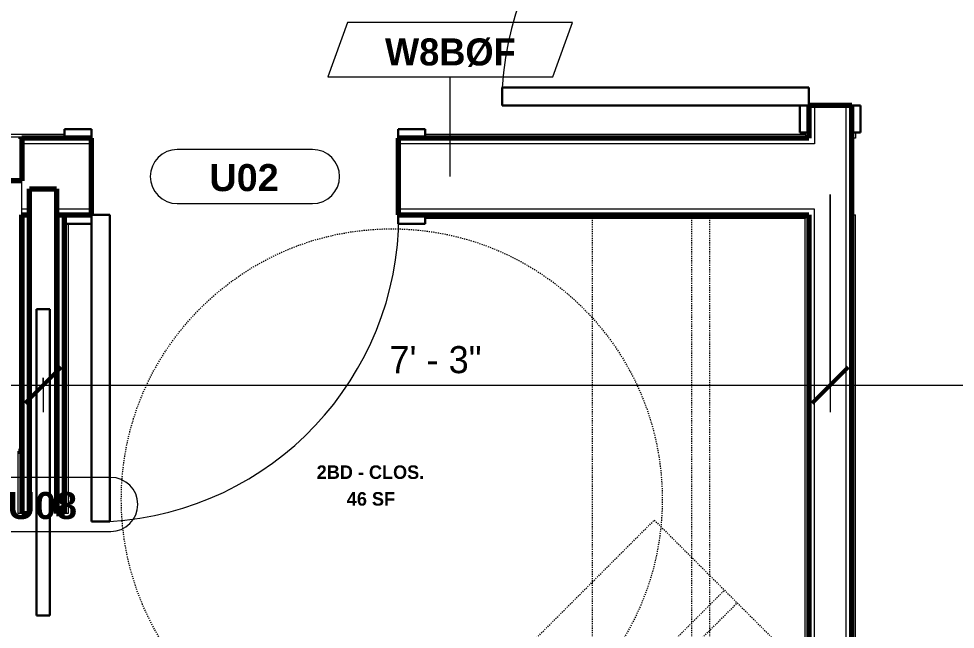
# Model space of a CAD drawing. Header units: inches. Extents: x 2071 to 4741, y -19 to 12114.
# Drawn here: x 2705.4 to 2809.3, y 11875.5 to 11943.2 of the extents above; entities that cross this region are included whole.
import ezdxf

# ---------------------------------------------------------------- set-up
doc = ezdxf.new("R2010")
doc.units = ezdxf.units.IN
doc.header["$MEASUREMENT"] = 0
doc.linetypes.add('Dash', pattern=[0.25, 0.125, -0.125])
for name, color, linetype, lineweight in [('A-ANNO-DIMS', 211, 'Continuous', 9), ('A-ANNO-DIMS-32', 211, 'Continuous', 9), ('A-AREA-IDEN', 2, 'Continuous', 9), ('A-DOOR', 31, 'Continuous', 18), ('A-DOOR-3', 31, 'Continuous', 9), ('A-DOOR-4', 31, 'Continuous', 30), ('A-DOOR-FRAM-3', 31, 'Continuous', 30), ('A-DOOR-IDEN', 31, 'Continuous', 9), ('A-GENM', 5, 'Continuous', 9), ('A-GENM-HDLN', 13, 'Dash', 9), ('A-WALL', 113, 'Continuous', 18), ('A-WALL-3', 113, 'Continuous', 70), ('A-WALL-IDEN', 211, 'Continuous', 9), ('I-WALL', 2, 'Continuous', 18), ('I-WALL-2', 2, 'Continuous', 70), ('Q-CASE', 31, 'Continuous', 9), ('Q-CASE-HDLN', 31, 'Dash', 9)]:
    doc.layers.add(name, color=color, linetype=linetype, lineweight=lineweight)
doc.styles.add('Arial_B', font='arialbd.ttf', dxfattribs={"height": 3})
doc.styles.add('Century Gothic', font='ufonts.com_century-gothic.ttf', dxfattribs={"height": 3})
doc.styles.add('Century Gothic_B', font='GOTHICB.TTF', dxfattribs={"height": 3})
doc.styles.add('Century Gothic_B_1', font='GOTHICB.TTF', dxfattribs={"height": 1.5})
doc.dimstyles.new('OD_1__HACK', dxfattribs={"dimscale": 12, "dimtxt": 3.132505, "dimasz": 0.333333, "dimexe": 0.25, "dimexo": 0.166667, "dimgap": 0.041667, "dimtad": 1, "dimdec": 0, "dimzin": 3, "dimdsep": 46, "dimlunit": 4, "dimtxsty": 'Century Gothic', "dimblk1": 'OBLIQUE', "dimblk2": 'OBLIQUE', "dimsah": 1, "dimcen": 0.09, "dimdle": 0.25, "dimazin": 0, "dimtfac": 1, "dimtdec": 4, "dimtix": 1, "dimtmove": 0, "dimatfit": 3, "dimfxl": 1, "dimtvp": 1, "dimtfill": 1, "dimfrac": 2, "dimtolj": 1, "dimtzin": 0, "dimarcsym": 2})

# ---------------------------------------------------------------- blocks, each defined once
blk = doc.blocks.new('Basic Wall _ INT - W4BØF - _5_8 GYP - 2X4 WOOD_BATT_ - 5_8 GYP_ - ___-2690281-1ST FLOOR - 2BD ADA TYPE A')
at = {"layer": 'A-WALL'}
for p, q in [((-2451.76, 11930.38), (-2515.95, 11930.38)), ((-2451.76, 11930.09), (-2515.95, 11930.09))]:
    blk.add_line(p, q, dxfattribs=at)
blk = doc.blocks.new('SWING - SINGLE - FLUSH - 2-10 x 6-8 - PRIVACY-3199420-1ST FLOOR - 2BD ADA TYPE A')
at = {"layer": 'A-DOOR-3'}
blk.add_arc((17, 4.25), 34.07, 93.3657, 180, dxfattribs=at)
at = {"layer": 'A-DOOR-4'}
for p, q in [((15, 4.25), (15, 38.26)), ((17, 38.26), (15, 38.26)), ((17, 4.25), (17, 38.26)), ((17, 4.25), (15, 4.25))]:
    blk.add_line(p, q, dxfattribs=at)
at = {"layer": 'A-DOOR-FRAM-3'}
for p, q in [((-17, 5.25), (-20, 5.25)), ((-20, 5.25), (-20, 4.25)), ((-17, 4.25), (-17, 5.25)), ((20, 5.25), (17, 5.25)), ((17, 5.25), (17, 4.25)), ((20, 4.25), (20, 5.25)), ((-20, 4.25), (-17, 4.25)), ((17, 4.25), (20, 4.25)), ((-17, -4.25), (-20, -4.25)), ((-20, -4.25), (-20, -5.25)), ((-17, -5.25), (-17, -4.25)), ((20, -4.25), (17, -4.25)), ((17, -4.25), (17, -5.25)), ((20, -5.25), (20, -4.25)), ((-20, -5.25), (-17, -5.25)), ((17, -5.25), (20, -5.25))]:
    blk.add_line(p, q, dxfattribs=at)
blk = doc.blocks.new('Basic Wall _ INT - W4BØF - _5_8 GYP - 2X4 WOOD_BATT_ - 5_8 GYP_ - ___-2690285-1ST FLOOR - 2BD ADA TYPE A')
at = {"layer": 'A-WALL'}
for p, q in [((-2451.99, 11895.25), (-2451.99, 11888.34)), ((-2451.7, 11895.25), (-2451.7, 11888.34)), ((-2451.7, 11888.34), (-2451.99, 11888.34)), ((-2451.62, 11888.34), (-2451.7, 11888.34)), ((-2451.57, 11888.34), (-2451.62, 11888.34))]:
    blk.add_line(p, q, dxfattribs=at)
blk = doc.blocks.new('Basic Wall _ INT - W4BØF - _5_8 GYP - 2X4 WOOD_BATT_ - 5_8 GYP_ - ___-2690286-1ST FLOOR - 2BD ADA TYPE A')
at = {"layer": 'A-WALL'}
for p, q in [((-2446.7, 11888.34), (-2446.7, 11920.46)), ((-2446.41, 11920.46), (-2446.41, 11888.34)), ((-2446.78, 11888.34), (-2446.82, 11888.34)), ((-2446.7, 11888.34), (-2446.78, 11888.34)), ((-2446.41, 11888.34), (-2446.7, 11888.34)), ((-2446.82, 11854.34), (-2446.78, 11854.34)), ((-2446.78, 11854.34), (-2446.7, 11854.34)), ((-2446.7, 11853.04), (-2446.7, 11854.34)), ((-2446.7, 11854.34), (-2446.41, 11854.34)), ((-2446.41, 11854.34), (-2446.41, 11853.16))]:
    blk.add_line(p, q, dxfattribs=at)
at = {"layer": 'A-WALL', "flags": 128}
for points in [[(-2446.7, 11853.04), (-2446.7, 11853.04), (-2446.71, 11853.04), (-2446.72, 11853.03), (-2446.74, 11853.02), (-2446.76, 11853.01), (-2446.78, 11853.01)], [(-2446.41, 11853.16), (-2446.53, 11853.11), (-2446.62, 11853.07), (-2446.68, 11853.05), (-2446.7, 11853.04)]]:
    blk.add_lwpolyline(points, dxfattribs=at)
blk = doc.blocks.new('POCKET - FLUSH - 2-10 x 6-8-2882530-1ST FLOOR - 2BD ADA TYPE A')
at = {"layer": 'A-DOOR-4'}
for p, q in [((-39.67, -0.75), (-39.67, 0.75)), ((-39.67, 0.75), (-5.67, 0.75)), ((-5.67, 0.75), (-5.67, -0.75)), ((-5.67, -0.75), (-39.67, -0.75))]:
    blk.add_line(p, q, dxfattribs=at)
blk = doc.blocks.new('SWING - SINGLE - FLUSH - 2-10 x 6-8 - PRIVACY-3199405-1ST FLOOR - 2BD ADA TYPE A')
at = {"layer": 'A-DOOR-3'}
blk.add_arc((17, -2.38), 34.07, 180, 266.6343, dxfattribs=at)
at = {"layer": 'A-DOOR-4'}
for p, q in [((15, -2.38), (15, -36.38)), ((17, -2.38), (15, -2.38)), ((17, -2.38), (17, -36.38)), ((17, -36.38), (15, -36.38))]:
    blk.add_line(p, q, dxfattribs=at)
at = {"layer": 'A-DOOR-FRAM-3'}
for p, q in [((-20, 2.37), (-20, 3.37)), ((-20, 3.37), (-17, 3.37)), ((-17, 3.37), (-17, 2.37)), ((17, 2.37), (17, 3.37)), ((17, 3.37), (20, 3.37)), ((20, 3.37), (20, 2.37)), ((-17, 2.37), (-20, 2.37)), ((20, 2.37), (17, 2.37)), ((-20, -2.38), (-17, -2.38)), ((-20, -3.38), (-20, -2.38)), ((-17, -2.38), (-17, -3.38)), ((17, -2.38), (20, -2.38)), ((17, -3.38), (17, -2.38)), ((20, -2.38), (20, -3.38)), ((-17, -3.38), (-20, -3.38)), ((20, -3.38), (17, -3.38))]:
    blk.add_line(p, q, dxfattribs=at)
blk = doc.blocks.new('Basic Wall _ INT - W4BØF - _5_8 GYP - 2X4 WOOD_BATT_ - 5_8 GYP_ - ___-2690289-1ST FLOOR - 2BD ADA TYPE A')
at = {"layer": 'A-WALL'}
for p, q in [((-2359.48, 11929.96), (-2359.52, 11929.96)), ((-2359.4, 11929.96), (-2359.48, 11929.96)), ((-2359.4, 11929.96), (-2359.4, 11930.59)), ((-2359.11, 11929.96), (-2359.4, 11929.96)), ((-2359.11, 11930.59), (-2359.11, 11929.96))]:
    blk.add_line(p, q, dxfattribs=at)
blk = doc.blocks.new('Basic Wall _ INT - W4BØF - _5_8 GYP - 2X4 WOOD_BATT_ - 5_8 GYP_ - ___-2690290-1ST FLOOR - 2BD ADA TYPE A')
at = {"layer": 'A-WALL'}
for p, q in [((-2364.69, 11930.59), (-2364.69, 11930.38)), ((-2364.4, 11930.59), (-2364.4, 11930.09)), ((-2364.27, 11929.96), (-2364.32, 11930.01))]:
    blk.add_line(p, q, dxfattribs=at)
at = {"layer": 'A-WALL', "flags": 128}
for points in [[(-2364.4, 11930.09), (-2364.42, 11930.11), (-2364.48, 11930.17), (-2364.57, 11930.26), (-2364.69, 11930.38)], [(-2364.32, 11930.01), (-2364.34, 11930.03), (-2364.36, 11930.05), (-2364.37, 11930.06), (-2364.39, 11930.08), (-2364.4, 11930.09), (-2364.4, 11930.09)]]:
    blk.add_lwpolyline(points, dxfattribs=at)
blk = doc.blocks.new('OD_CW_Closet - OD_CW_Closet-2626868-1ST FLOOR - 2BD ADA TYPE A')
at = {"layer": 'Q-CASE-HDLN'}
for p, q in [((0.74, -24), (0.74, 0)), ((0.74, 0), (71.47, 0)), ((71.47, 0), (71.47, -24)), ((0.74, -11), (71.47, -11)), ((0.74, -13), (71.47, -13)), ((71.47, -24), (0.74, -24))]:
    blk.add_line(p, q, dxfattribs=at)
blk = doc.blocks.new('OD_CW_Closet - OD_CW_Closet-2662712-1ST FLOOR - 2BD ADA TYPE A')
at = {"layer": 'Q-CASE-HDLN'}
for p, q in [((0.74, -24), (0.74, 0)), ((0.74, 0), (51.66, 0)), ((51.66, 0), (51.66, -24)), ((0.74, -11), (51.66, -11)), ((0.74, -13), (51.66, -13)), ((51.66, -24), (0.74, -24))]:
    blk.add_line(p, q, dxfattribs=at)
blk = doc.blocks.new('Basic Wall _ INT - W4BØF - _5_8 GYP - 2X4 WOOD_BATT_ - 5_8 GYP_ - ___-2690293-1ST FLOOR - 2BD ADA TYPE A')
at = {"layer": 'A-WALL'}
for p, q in [((-2364.4, 11921.34), (-2364.4, 11869.97)), ((-2364.32, 11921.42), (-2364.27, 11921.46)), ((-2364.69, 11870.09), (-2364.69, 11921.05))]:
    blk.add_line(p, q, dxfattribs=at)
at = {"layer": 'A-WALL', "flags": 128}
for points in [[(-2364.69, 11921.05), (-2364.57, 11921.17), (-2364.48, 11921.26), (-2364.42, 11921.32), (-2364.4, 11921.34)], [(-2364.4, 11921.34), (-2364.4, 11921.34), (-2364.39, 11921.35), (-2364.37, 11921.36), (-2364.36, 11921.38), (-2364.34, 11921.4), (-2364.32, 11921.42)], [(-2364.4, 11869.97), (-2364.42, 11869.98), (-2364.48, 11870), (-2364.57, 11870.04), (-2364.69, 11870.09)], [(-2364.32, 11869.94), (-2364.34, 11869.95), (-2364.36, 11869.96), (-2364.37, 11869.96), (-2364.39, 11869.97), (-2364.4, 11869.97), (-2364.4, 11869.97)]]:
    blk.add_lwpolyline(points, dxfattribs=at)
blk = doc.blocks.new('Basic Wall _ INT - W4BØF - _5_8 GYP - 2X4 WOOD_BATT_ - 5_8 GYP_ - ___-2690294-1ST FLOOR - 2BD ADA TYPE A')
at = {"layer": 'A-WALL'}
for p, q in [((-2359.52, 11921.46), (-2359.48, 11921.46)), ((-2359.48, 11921.46), (-2359.4, 11921.46)), ((-2359.4, 11867.9), (-2359.4, 11921.46)), ((-2359.4, 11921.46), (-2359.11, 11921.46)), ((-2359.11, 11867.78), (-2359.11, 11921.46))]:
    blk.add_line(p, q, dxfattribs=at)
at = {"layer": 'A-WALL', "flags": 128}
for points in [[(-2359.4, 11867.9), (-2359.4, 11867.9), (-2359.41, 11867.91), (-2359.42, 11867.91), (-2359.44, 11867.92), (-2359.46, 11867.93), (-2359.48, 11867.94)], [(-2359.11, 11867.78), (-2359.23, 11867.83), (-2359.32, 11867.87), (-2359.38, 11867.89), (-2359.4, 11867.9)]]:
    blk.add_lwpolyline(points, dxfattribs=at)
blk = doc.blocks.new('ADA Clearances - 5ft Circle-V5-1ST FLOOR - 2BD ADA TYPE A')
at = {"layer": 'A-GENM-HDLN'}
blk.add_circle((0, 0), 30, dxfattribs=at)
blk = doc.blocks.new('Basic Wall _ INT - W8BØF - _5_8 GYP - 2X8 WOOD_BATT_ - 5_8 GYP_ - ___-2704244-1ST FLOOR - 2BD ADA TYPE A')
at = {"layer": 'I-WALL'}
for p, q in [((-2406.82, 11921.34), (-2364.4, 11921.34)), ((-2364.27, 11921.46), (-2364.32, 11921.42)), ((-2364.69, 11921.05), (-2406.82, 11921.05))]:
    blk.add_line(p, q, dxfattribs=at)
at = {"layer": 'I-WALL', "flags": 128}
for points in [[(-2364.4, 11921.34), (-2364.42, 11921.32), (-2364.48, 11921.26), (-2364.57, 11921.17), (-2364.69, 11921.05)], [(-2364.32, 11921.42), (-2364.34, 11921.4), (-2364.36, 11921.38), (-2364.37, 11921.36), (-2364.39, 11921.35), (-2364.4, 11921.34), (-2364.4, 11921.34)]]:
    blk.add_lwpolyline(points, dxfattribs=at)
blk = doc.blocks.new('Basic Wall _ INT - W8BØF - _5_8 GYP - 2X8 WOOD_BATT_ - 5_8 GYP_ - ___-2699032-1ST FLOOR - 2BD ADA TYPE A')
at = {"layer": 'I-WALL'}
for p, q in [((-2446.82, 11930.38), (-2451.76, 11930.38)), ((-2446.82, 11930.09), (-2451.76, 11930.09)), ((-2364.69, 11930.38), (-2406.82, 11930.38)), ((-2364.4, 11930.09), (-2406.82, 11930.09)), ((-2364.32, 11930.01), (-2364.27, 11929.96))]:
    blk.add_line(p, q, dxfattribs=at)
at = {"layer": 'I-WALL', "flags": 128}
for points in [[(-2364.69, 11930.38), (-2364.57, 11930.26), (-2364.48, 11930.17), (-2364.42, 11930.11), (-2364.4, 11930.09)], [(-2364.4, 11930.09), (-2364.4, 11930.09), (-2364.39, 11930.08), (-2364.37, 11930.06), (-2364.36, 11930.05), (-2364.34, 11930.03), (-2364.32, 11930.01)]]:
    blk.add_lwpolyline(points, dxfattribs=at)
blk = doc.blocks.new('DIMBLOCK35-1ST FLOOR - 2BD ADA TYPE A')
at = {"layer": 'A-ANNO-DIMS-32'}
for p, q in [((2665.89, 11896.75), (2665.89, 11905.56)), ((2708.14, 11903.39), (2708.14, 11899.56)), ((2708.14, 11902.56), (2708.14, 11903.39)), ((2665.89, 11902.56), (2708.14, 11902.56)), ((2665.89, 11902.56), (2665.89, 11896.75))]:
    blk.add_line(p, q, dxfattribs=at)
at = {"layer": 'A-ANNO-DIMS-32', "lineweight": 50}
for p, q in [((2665.89, 11902.56), (2667.89, 11904.56)), ((2708.14, 11902.56), (2710.14, 11904.56)), ((2665.89, 11902.56), (2663.89, 11900.56)), ((2708.14, 11902.56), (2706.14, 11900.56))]:
    blk.add_line(p, q, dxfattribs=at)
at = {"layer": 'A-ANNO-DIMS-32', "color": 0, "insert": (2681.77, 11906.9), "char_height": 3, "width": 12.5897, "attachment_point": 1, "line_spacing_factor": 0.984502, "style": 'Century Gothic', "bg_fill": 3, "box_fill_scale": 1.25, "bg_fill_color": 256, "bg_fill_true_color": 13158600, "bg_fill_transparency": 0}
blk.add_mtext('3\' - 6"', dxfattribs=at)
blk = doc.blocks.new('_Oblique')
at = {"color": 0, "linetype": 'ByBlock', "lineweight": -2}
blk.add_line((-0.5, -0.5), (0.5, 0.5), dxfattribs=at)
blk = doc.blocks.new('DIMBLOCK36-1ST FLOOR - 2BD ADA TYPE A')
at = {"layer": 'A-ANNO-DIMS-32'}
for p, q in [((2795.44, 11923.71), (2795.44, 11899.56)), ((2795.44, 11902.56), (2795.44, 11923.71)), ((2708.14, 11903.39), (2708.14, 11899.56)), ((2708.14, 11902.56), (2708.14, 11903.39)), ((2708.14, 11902.56), (2795.44, 11902.56))]:
    blk.add_line(p, q, dxfattribs=at)
at = {"layer": 'A-ANNO-DIMS-32', "lineweight": 50}
for p, q in [((2708.14, 11902.56), (2710.14, 11904.56)), ((2795.44, 11902.56), (2797.44, 11904.56)), ((2708.14, 11902.56), (2706.14, 11900.56)), ((2795.44, 11902.56), (2793.44, 11900.56))]:
    blk.add_line(p, q, dxfattribs=at)
at = {"layer": 'A-ANNO-DIMS-32', "color": 0, "insert": (2746.55, 11906.9), "char_height": 3, "width": 12.5897, "attachment_point": 1, "line_spacing_factor": 0.984502, "style": 'Century Gothic', "bg_fill": 3, "box_fill_scale": 1.25, "bg_fill_color": 256, "bg_fill_true_color": 13158600, "bg_fill_transparency": 0}
blk.add_mtext('7\' - 3"', dxfattribs=at)
blk = doc.blocks.new('DIMBLOCK37-1ST FLOOR - 2BD ADA TYPE A')
at = {"layer": 'A-ANNO-DIMS-32'}
for p, q in [((2795.44, 11923.71), (2795.44, 11899.56)), ((2795.44, 11902.56), (2795.44, 11923.71)), ((2857.87, 11916.98), (2857.87, 11899.56)), ((2857.87, 11902.56), (2857.87, 11916.98)), ((2795.44, 11902.56), (2857.87, 11902.56))]:
    blk.add_line(p, q, dxfattribs=at)
at = {"layer": 'A-ANNO-DIMS-32', "lineweight": 50}
for p, q in [((2795.44, 11902.56), (2797.44, 11904.56)), ((2857.87, 11902.56), (2859.87, 11904.56)), ((2795.44, 11902.56), (2793.44, 11900.56)), ((2857.87, 11902.56), (2855.87, 11900.56))]:
    blk.add_line(p, q, dxfattribs=at)
at = {"layer": 'A-ANNO-DIMS-32', "color": 0, "insert": (2821.41, 11906.9), "char_height": 3, "width": 12.5897, "attachment_point": 1, "line_spacing_factor": 0.984502, "style": 'Century Gothic', "bg_fill": 3, "box_fill_scale": 1.25, "bg_fill_color": 256, "bg_fill_true_color": 13158600, "bg_fill_transparency": 0}
blk.add_mtext('5\' - 2"', dxfattribs=at)
blk = doc.blocks.new('Door Tag - Type Mark-2601225-1ST FLOOR - 2BD ADA TYPE A')
at = {"layer": 'A-DOOR-IDEN'}
for p, q in [((0.234375, 0.09375), (-0.234375, 0.09375)), ((-0.234375, -0.09375), (0.234375, -0.09375))]:
    blk.add_line(p, q, dxfattribs=at)
for centre, start, end in [((-0.234375, 0), 90, 270), ((0.234375, 0), 270, 90)]:
    blk.add_arc(centre, 0.09375, start, end, dxfattribs=at)
blk = doc.blocks.new('Wall Tag - ONE-2663183-1ST FLOOR - 2BD ADA TYPE A')
at = {"layer": 'A-WALL-IDEN'}
for p, q in [((-0.3561, 0.0937), (-0.4244, -0.0937)), ((0.4244, 0.0937), (-0.3561, 0.0937)), ((0.3561, -0.0937), (0.4244, 0.0937)), ((-0.4244, -0.0937), (0.3561, -0.0937))]:
    blk.add_line(p, q, dxfattribs=at)

msp = doc.modelspace()

# ---------------------------------------------------------------- linework, layer by layer
at = {"layer": 'A-WALL'}
for p, q in [((2793.69, 11933.59), (2793.69, 11929.34)), ((2797.19, 11868.21), (2797.19, 11933.59)), ((2705.39, 11929.96), (2705.58, 11929.96)), ((2713.52, 11929.34), (2705.77, 11929.34)), ((2793.69, 11929.34), (2747.52, 11929.34)), ((2705.77, 11921.46), (2705.77, 11925.25)), ((2706.64, 11922.09), (2705.77, 11922.09)), ((2706.39, 11921.46), (2706.39, 11888.34)), ((2713.52, 11922.09), (2709.64, 11922.09)), ((2709.89, 11921.46), (2709.89, 11888.34)), ((2793.69, 11922.09), (2747.52, 11922.09)), ((2793.69, 11869.66), (2793.69, 11922.09))]:
    msp.add_line(p, q, dxfattribs=at)
at = {"layer": 'A-WALL-3'}
for p, q in [((2797.82, 11933.59), (2793.07, 11933.59)), ((2793.07, 11933.59), (2793.07, 11929.96)), ((2797.82, 11929.96), (2797.82, 11933.59)), ((2705.77, 11925.25), (2645.77, 11925.25)), ((2705.77, 11921.46), (2705.77, 11888.34)), ((2705.77, 11921.46), (2705.77, 11921.46)), ((2705.77, 11895.25), (2705.77, 11921.46)), ((2706.64, 11888.34), (2706.64, 11921.46)), ((2709.64, 11921.46), (2709.64, 11888.34)), ((2710.52, 11888.34), (2710.52, 11921.46)), ((2793.07, 11921.46), (2793.07, 11869.92)), ((2797.82, 11867.95), (2797.82, 11921.46)), ((2705.39, 11895.25), (2705.77, 11895.25)), ((2705.77, 11888.34), (2706.64, 11888.34)), ((2709.64, 11888.34), (2710.52, 11888.34))]:
    msp.add_line(p, q, dxfattribs=at)
at = {"layer": 'I-WALL'}
msp.add_line((2705.58, 11929.96), (2705.77, 11929.96), dxfattribs=at)
at = {"layer": 'I-WALL-2'}
for p, q in [((2713.52, 11929.96), (2705.77, 11929.96)), ((2705.77, 11929.96), (2705.77, 11925.25)), ((2713.52, 11921.46), (2713.52, 11929.96)), ((2793.07, 11929.96), (2747.52, 11929.96)), ((2747.52, 11929.96), (2747.52, 11921.46)), ((2797.82, 11921.46), (2797.82, 11929.96)), ((2706.64, 11921.46), (2706.64, 11924.34)), ((2706.64, 11924.34), (2709.64, 11924.34)), ((2709.64, 11924.34), (2709.64, 11921.46)), ((2705.77, 11921.46), (2706.64, 11921.46)), ((2709.64, 11921.46), (2713.52, 11921.46)), ((2747.52, 11921.46), (2793.07, 11921.46))]:
    msp.add_line(p, q, dxfattribs=at)

# ---------------------------------------------------------------- block references
at = {"layer": 'A-DOOR'}
for name, p, rotation in [('SWING - SINGLE - FLUSH - 2-10 x 6-8 - PRIVACY-3199405-1ST FLOOR - 2BD ADA TYPE A', (2795.44, 11950.59), 269.9999999999944), ('SWING - SINGLE - FLUSH - 2-10 x 6-8 - PRIVACY-3199420-1ST FLOOR - 2BD ADA TYPE A', (2730.52, 11925.71), 180), ('POCKET - FLUSH - 2-10 x 6-8-2882530-1ST FLOOR - 2BD ADA TYPE A', (2708.14, 11871.34), 269.9999999999907)]:
    msp.add_blockref(name, p, dxfattribs=dict(at, rotation=rotation))
at = {"layer": 'A-DOOR-IDEN', "xscale": 31.99999999999999, "yscale": 31.99999999999999, "zscale": 31.99999999999999}
msp.add_blockref('Door Tag - Type Mark-2601225-1ST FLOOR - 2BD ADA TYPE A', (2708.14, 11889.34), dxfattribs=at)
at = {"layer": 'A-GENM', "rotation": 180}
msp.add_blockref('ADA Clearances - 5ft Circle-V5-1ST FLOOR - 2BD ADA TYPE A', (2746.81, 11889.91), dxfattribs=at)
at = {"layer": 'A-WALL'}
for name in ['Basic Wall _ INT - W4BØF - _5_8 GYP - 2X4 WOOD_BATT_ - 5_8 GYP_ - ___-2690290-1ST FLOOR - 2BD ADA TYPE A', 'Basic Wall _ INT - W4BØF - _5_8 GYP - 2X4 WOOD_BATT_ - 5_8 GYP_ - ___-2690289-1ST FLOOR - 2BD ADA TYPE A', 'Basic Wall _ INT - W4BØF - _5_8 GYP - 2X4 WOOD_BATT_ - 5_8 GYP_ - ___-2690281-1ST FLOOR - 2BD ADA TYPE A', 'Basic Wall _ INT - W4BØF - _5_8 GYP - 2X4 WOOD_BATT_ - 5_8 GYP_ - ___-2690293-1ST FLOOR - 2BD ADA TYPE A', 'Basic Wall _ INT - W4BØF - _5_8 GYP - 2X4 WOOD_BATT_ - 5_8 GYP_ - ___-2690294-1ST FLOOR - 2BD ADA TYPE A', 'Basic Wall _ INT - W4BØF - _5_8 GYP - 2X4 WOOD_BATT_ - 5_8 GYP_ - ___-2690286-1ST FLOOR - 2BD ADA TYPE A', 'Basic Wall _ INT - W4BØF - _5_8 GYP - 2X4 WOOD_BATT_ - 5_8 GYP_ - ___-2690285-1ST FLOOR - 2BD ADA TYPE A']:
    msp.add_blockref(name, (5157.34, 0), dxfattribs=at)
at = {"layer": 'A-WALL-IDEN', "xscale": 31.99999999999999, "yscale": 31.99999999999999, "zscale": 31.99999999999999}
msp.add_blockref('Wall Tag - ONE-2663183-1ST FLOOR - 2BD ADA TYPE A', (2753.28, 11939.78), dxfattribs=at)
at = {"layer": 'I-WALL'}
for name in ['Basic Wall _ INT - W8BØF - _5_8 GYP - 2X8 WOOD_BATT_ - 5_8 GYP_ - ___-2699032-1ST FLOOR - 2BD ADA TYPE A', 'Basic Wall _ INT - W8BØF - _5_8 GYP - 2X8 WOOD_BATT_ - 5_8 GYP_ - ___-2704244-1ST FLOOR - 2BD ADA TYPE A']:
    msp.add_blockref(name, (5157.34, 0), dxfattribs=at)
at = {"layer": 'Q-CASE'}
for name, p, rotation in [('OD_CW_Closet - OD_CW_Closet-2662712-1ST FLOOR - 2BD ADA TYPE A', (2769.07, 11869.81), 89.99999999999835), ('OD_CW_Closet - OD_CW_Closet-2626868-1ST FLOOR - 2BD ADA TYPE A', (2725.39, 11837.07), 44.99999999998775)]:
    msp.add_blockref(name, p, dxfattribs=dict(at, rotation=rotation))

# ---------------------------------------------------------------- texts
at = {"layer": 'A-AREA-IDEN', "char_height": 1.5, "attachment_point": 1, "style": 'Century Gothic_B_1'}
for s, insert, width in [('2BD - CLOS.', (2738.48, 11893.67), 13.837), ('46 SF', (2741.82, 11890.71), 5.757)]:
    msp.add_mtext(s, dxfattribs=dict(at, insert=insert, width=width))
at = {"layer": 'A-DOOR-IDEN', "insert": (2704.21, 11890.72), "char_height": 3, "width": 9.393, "attachment_point": 1, "style": 'Arial_B'}
msp.add_mtext('U08', dxfattribs=at)
at = {"layer": 'A-WALL-IDEN', "insert": (2746.06, 11941.03), "char_height": 3, "width": 17.372, "attachment_point": 1, "style": 'Century Gothic_B'}
msp.add_mtext('W8BØF', dxfattribs=at)

# ---------------------------------------------------------------- next in the draw order: dimensions: what is measured, and where the dimension line sits
at = {"layer": 'A-ANNO-DIMS'}
dim = msp.add_linear_dim(base=(2708.14, 11902.56), p1=(2665.89, 11894.75), p2=(2708.14, 11905.39), dimstyle='OD_1__HACK', override={"dimpost": '<>', "dimfxl": 43.569169}, dxfattribs=at)
dim.commit()
dim.dimension.update_dxf_attribs({"geometry": 'DIMBLOCK35-1ST FLOOR - 2BD ADA TYPE A', "text_midpoint": (2687.02, 11904.63)})

# ---------------------------------------------------------------- next in the draw order: dimensions: what is measured, and where the dimension line sits
dim = msp.add_linear_dim(base=(2795.44, 11902.56), p1=(2708.14, 11905.39), p2=(2795.44, 11925.71), dimstyle='OD_1__HACK', override={"dimpost": '<>', "dimfxl": 89.634908}, dxfattribs=at)
dim.commit()
dim.dimension.update_dxf_attribs({"geometry": 'DIMBLOCK36-1ST FLOOR - 2BD ADA TYPE A', "text_midpoint": (2751.79, 11904.63)})

# ---------------------------------------------------------------- next in the draw order: linework, layer by layer
at = {"layer": 'A-WALL-IDEN'}
msp.add_line((2753.28, 11925.71), (2753.28, 11936.78), dxfattribs=at)

# ---------------------------------------------------------------- next in the draw order: block references
at = {"layer": 'A-DOOR-IDEN', "xscale": 31.99999999999999, "yscale": 31.99999999999999, "zscale": 31.99999999999999}
msp.add_blockref('Door Tag - Type Mark-2601225-1ST FLOOR - 2BD ADA TYPE A', (2730.52, 11925.71), dxfattribs=at)

# ---------------------------------------------------------------- next in the draw order: texts
at = {"layer": 'A-DOOR-IDEN', "insert": (2726.58, 11927.09), "char_height": 3, "width": 9.393, "attachment_point": 1, "style": 'Arial_B'}
msp.add_mtext('U02', dxfattribs=at)

# ---------------------------------------------------------------- next in the draw order: dimensions: what is measured, and where the dimension line sits
at = {"layer": 'A-ANNO-DIMS'}
dim = msp.add_linear_dim(base=(2857.87, 11902.56), p1=(2795.44, 11925.71), p2=(2857.87, 11918.98), dimstyle='OD_1__HACK', override={"dimpost": '<>', "dimfxl": 62.785937}, dxfattribs=at)
dim.commit()
dim.dimension.update_dxf_attribs({"geometry": 'DIMBLOCK37-1ST FLOOR - 2BD ADA TYPE A', "text_midpoint": (2826.65, 11904.63)})

doc.saveas('drawing.dxf')
